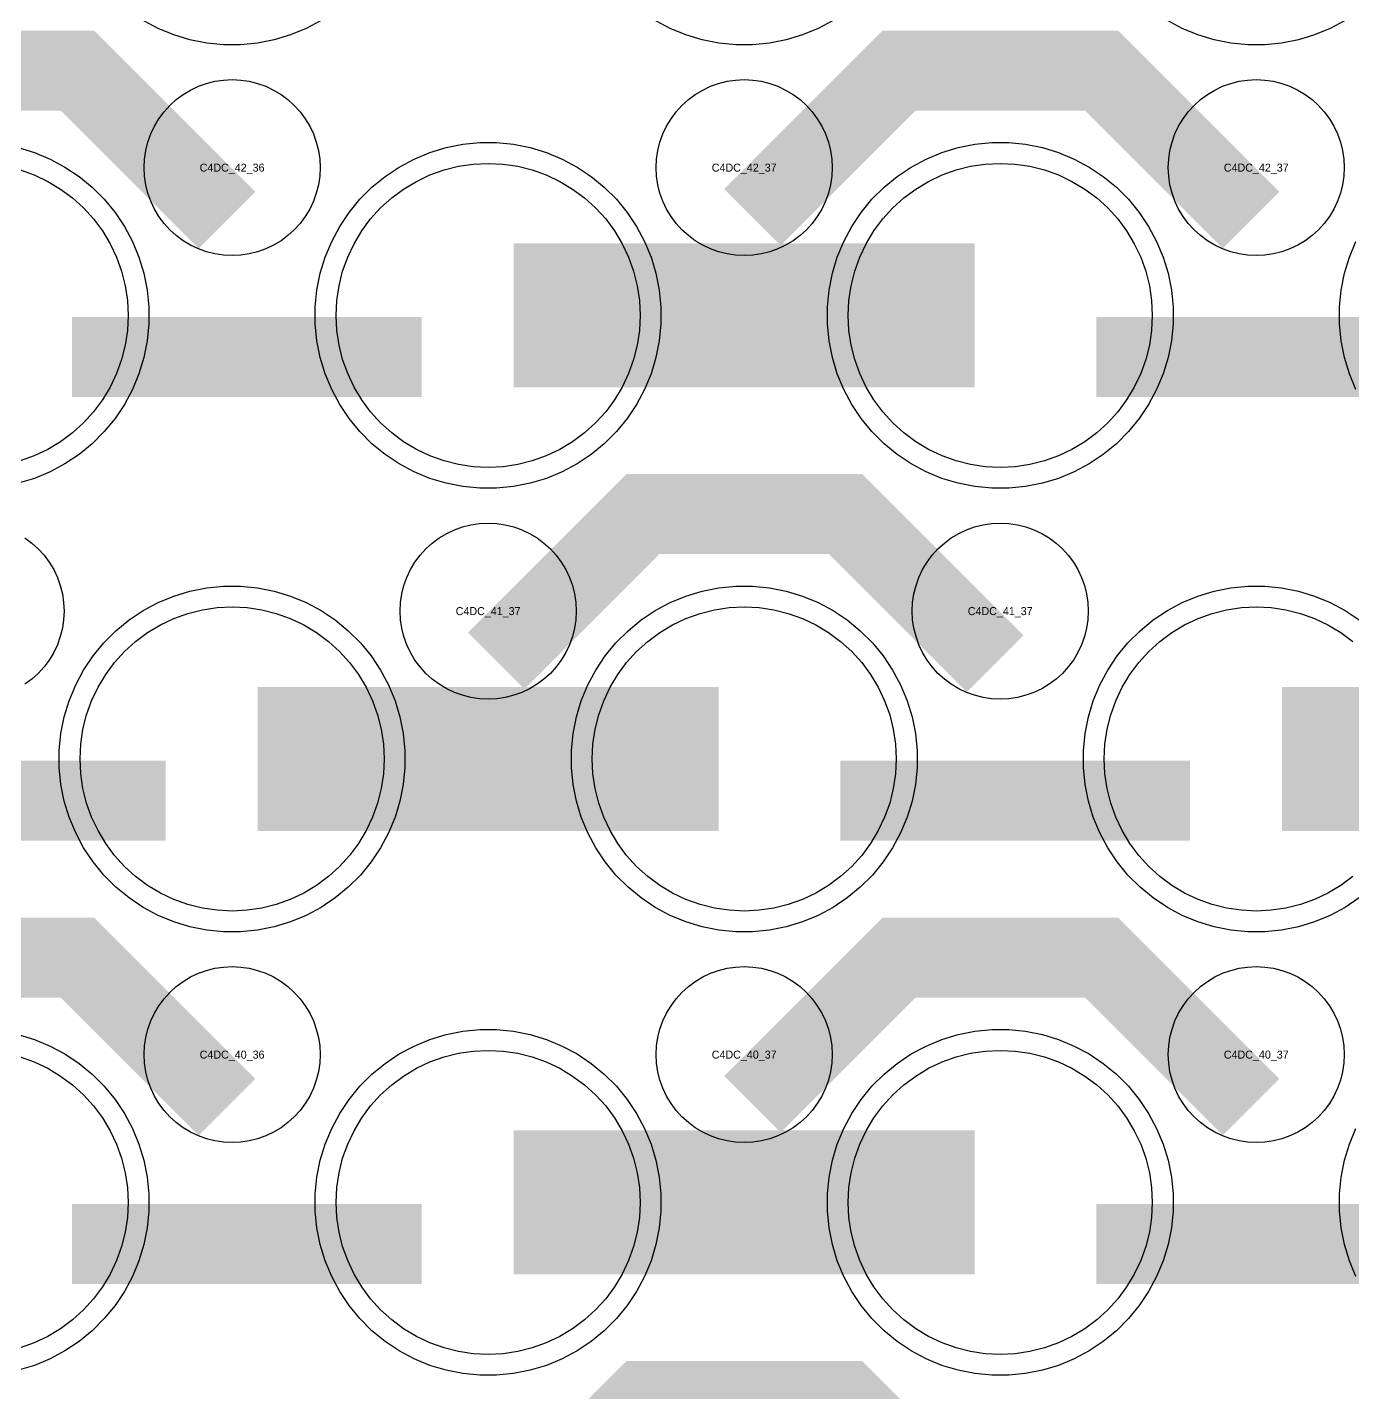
# Model space of a CAD drawing. Extents: x -11880 to 11880, y -14992 to 14992.
# Drawn here: x -304 to 110.1, y -9356.4 to -8929.8 of the extents above; entities that cross this region are included whole.
import ezdxf
from ezdxf.enums import TextEntityAlignment as Align

# ---------------------------------------------------------------- set-up
doc = ezdxf.new("R2010")
doc.units = 0
doc.header["$MEASUREMENT"] = 0
for name, color, linetype in [('GDS_775_DT_237', 138, 'CONTINUOUS'), ('RDL1_FS', 34, 'CONTINUOUS'), ('RDL_BS', 160, 'CONTINUOUS')]:
    doc.layers.add(name, color=color, linetype=linetype)

msp = doc.modelspace()

# ---------------------------------------------------------------- linework, layer by layer
at = {"layer": 'RDL1_FS', "color": 241, "true_color": 0xf7abae}
for points in [[(-306.209, -8974.411), (-301.819, -8975.983), (-297.605, -8977.975), (-293.605, -8980.373), (-289.86, -8983.151), (-286.406, -8986.281), (-283.276, -8989.735), (-280.498, -8993.48), (-278.1, -8997.48), (-276.108, -9001.694), (-274.536, -9006.084), (-273.404, -9010.607), (-272.72, -9015.218), (-272.491, -9019.875), (-272.72, -9024.532), (-273.404, -9029.143), (-274.536, -9033.666), (-276.108, -9038.056), (-278.1, -9042.27), (-280.498, -9046.27), (-283.276, -9050.015), (-286.406, -9053.469), (-289.86, -9056.599), (-293.605, -9059.377), (-297.605, -9061.775), (-301.819, -9063.767), (-306.209, -9065.339)], [(110.14, -9195.159), (106.395, -9197.937), (102.395, -9200.335), (98.181, -9202.327), (93.791, -9203.899), (89.268, -9205.031), (84.657, -9205.715), (80, -9205.944), (75.343, -9205.715), (70.732, -9205.031), (66.209, -9203.899), (61.819, -9202.327), (57.605, -9200.335), (53.605, -9197.937), (49.86, -9195.159), (46.406, -9192.029), (43.276, -9188.575), (40.498, -9184.83), (38.1, -9180.83), (36.108, -9176.616), (34.536, -9172.226), (33.404, -9167.703), (32.72, -9163.092), (32.491, -9158.435), (32.72, -9153.778), (33.404, -9149.167), (34.536, -9144.644), (36.108, -9140.254), (38.1, -9136.04), (40.498, -9132.04), (43.276, -9128.295), (46.406, -9124.841), (49.86, -9121.711), (53.605, -9118.933), (57.605, -9116.535), (61.819, -9114.543), (66.209, -9112.971), (70.732, -9111.839), (75.343, -9111.155), (80, -9110.926), (84.657, -9111.155), (89.268, -9111.839), (93.791, -9112.971), (98.181, -9114.543), (102.395, -9116.535), (106.395, -9118.933), (110.14, -9121.711)]]:
    msp.add_lwpolyline(points, dxfattribs=at)
for points in [[(-160, -9067.384), (-164.657, -9067.155), (-169.268, -9066.471), (-173.791, -9065.339), (-178.181, -9063.767), (-182.395, -9061.775), (-186.395, -9059.377), (-190.14, -9056.599), (-193.594, -9053.469), (-196.724, -9050.015), (-199.502, -9046.27), (-201.9, -9042.27), (-203.892, -9038.056), (-205.464, -9033.666), (-206.596, -9029.143), (-207.28, -9024.532), (-207.509, -9019.875), (-207.28, -9015.218), (-206.596, -9010.607), (-205.464, -9006.084), (-203.892, -9001.694), (-201.9, -8997.48), (-199.502, -8993.48), (-196.724, -8989.735), (-193.594, -8986.281), (-190.14, -8983.151), (-186.395, -8980.373), (-182.395, -8977.975), (-178.181, -8975.983), (-173.791, -8974.411), (-169.268, -8973.279), (-164.657, -8972.595), (-160, -8972.366), (-155.343, -8972.595), (-150.732, -8973.279), (-146.209, -8974.411), (-141.819, -8975.983), (-137.605, -8977.975), (-133.605, -8980.373), (-129.86, -8983.151), (-126.406, -8986.281), (-123.276, -8989.735), (-120.498, -8993.48), (-118.1, -8997.48), (-116.108, -9001.694), (-114.536, -9006.084), (-113.404, -9010.607), (-112.72, -9015.218), (-112.491, -9019.875), (-112.72, -9024.532), (-113.404, -9029.143), (-114.536, -9033.666), (-116.108, -9038.056), (-118.1, -9042.27), (-120.498, -9046.27), (-123.276, -9050.015), (-126.406, -9053.469), (-129.86, -9056.599), (-133.605, -9059.377), (-137.605, -9061.775), (-141.819, -9063.767), (-146.209, -9065.339), (-150.732, -9066.471), (-155.343, -9067.155)], [(0, -9067.384), (-4.657, -9067.155), (-9.268, -9066.471), (-13.791, -9065.339), (-18.181, -9063.767), (-22.395, -9061.775), (-26.395, -9059.377), (-30.14, -9056.599), (-33.594, -9053.469), (-36.724, -9050.015), (-39.502, -9046.27), (-41.9, -9042.27), (-43.892, -9038.056), (-45.464, -9033.666), (-46.596, -9029.143), (-47.28, -9024.532), (-47.509, -9019.875), (-47.28, -9015.218), (-46.596, -9010.607), (-45.464, -9006.084), (-43.892, -9001.694), (-41.9, -8997.48), (-39.502, -8993.48), (-36.724, -8989.735), (-33.594, -8986.281), (-30.14, -8983.151), (-26.395, -8980.373), (-22.395, -8977.975), (-18.181, -8975.983), (-13.791, -8974.411), (-9.268, -8973.279), (-4.657, -8972.595), (0, -8972.366), (4.657, -8972.595), (9.268, -8973.279), (13.791, -8974.411), (18.181, -8975.983), (22.395, -8977.975), (26.395, -8980.373), (30.14, -8983.151), (33.594, -8986.281), (36.724, -8989.735), (39.502, -8993.48), (41.9, -8997.48), (43.892, -9001.694), (45.464, -9006.084), (46.596, -9010.607), (47.28, -9015.218), (47.509, -9019.875), (47.28, -9024.532), (46.596, -9029.143), (45.464, -9033.666), (43.892, -9038.056), (41.9, -9042.27), (39.502, -9046.27), (36.724, -9050.015), (33.594, -9053.469), (30.14, -9056.599), (26.395, -9059.377), (22.395, -9061.775), (18.181, -9063.767), (13.791, -9065.339), (9.268, -9066.471), (4.657, -9067.155)], [(-240, -9205.944), (-244.657, -9205.715), (-249.268, -9205.031), (-253.791, -9203.899), (-258.181, -9202.327), (-262.395, -9200.335), (-266.395, -9197.937), (-270.14, -9195.159), (-273.594, -9192.029), (-276.724, -9188.575), (-279.502, -9184.83), (-281.9, -9180.83), (-283.892, -9176.616), (-285.464, -9172.226), (-286.596, -9167.703), (-287.28, -9163.092), (-287.509, -9158.435), (-287.28, -9153.778), (-286.596, -9149.167), (-285.464, -9144.644), (-283.892, -9140.254), (-281.9, -9136.04), (-279.502, -9132.04), (-276.724, -9128.295), (-273.594, -9124.841), (-270.14, -9121.711), (-266.395, -9118.933), (-262.395, -9116.535), (-258.181, -9114.543), (-253.791, -9112.971), (-249.268, -9111.839), (-244.657, -9111.155), (-240, -9110.926), (-235.343, -9111.155), (-230.732, -9111.839), (-226.209, -9112.971), (-221.819, -9114.543), (-217.605, -9116.535), (-213.605, -9118.933), (-209.86, -9121.711), (-206.406, -9124.841), (-203.276, -9128.295), (-200.498, -9132.04), (-198.1, -9136.04), (-196.108, -9140.254), (-194.536, -9144.644), (-193.404, -9149.167), (-192.72, -9153.778), (-192.491, -9158.435), (-192.72, -9163.092), (-193.404, -9167.703), (-194.536, -9172.226), (-196.108, -9176.616), (-198.1, -9180.83), (-200.498, -9184.83), (-203.276, -9188.575), (-206.406, -9192.029), (-209.86, -9195.159), (-213.605, -9197.937), (-217.605, -9200.335), (-221.819, -9202.327), (-226.209, -9203.899), (-230.732, -9205.031), (-235.343, -9205.715)], [(-80, -9205.944), (-84.657, -9205.715), (-89.268, -9205.031), (-93.791, -9203.899), (-98.181, -9202.327), (-102.395, -9200.335), (-106.395, -9197.937), (-110.14, -9195.159), (-113.594, -9192.029), (-116.724, -9188.575), (-119.502, -9184.83), (-121.9, -9180.83), (-123.892, -9176.616), (-125.464, -9172.226), (-126.596, -9167.703), (-127.28, -9163.092), (-127.509, -9158.435), (-127.28, -9153.778), (-126.596, -9149.167), (-125.464, -9144.644), (-123.892, -9140.254), (-121.9, -9136.04), (-119.502, -9132.04), (-116.724, -9128.295), (-113.594, -9124.841), (-110.14, -9121.711), (-106.395, -9118.933), (-102.395, -9116.535), (-98.181, -9114.543), (-93.791, -9112.971), (-89.268, -9111.839), (-84.657, -9111.155), (-80, -9110.926), (-75.343, -9111.155), (-70.732, -9111.839), (-66.209, -9112.971), (-61.819, -9114.543), (-57.605, -9116.535), (-53.605, -9118.933), (-49.86, -9121.711), (-46.406, -9124.841), (-43.276, -9128.295), (-40.498, -9132.04), (-38.1, -9136.04), (-36.108, -9140.254), (-34.536, -9144.644), (-33.404, -9149.167), (-32.72, -9153.778), (-32.491, -9158.435), (-32.72, -9163.092), (-33.404, -9167.703), (-34.536, -9172.226), (-36.108, -9176.616), (-38.1, -9180.83), (-40.498, -9184.83), (-43.276, -9188.575), (-46.406, -9192.029), (-49.86, -9195.159), (-53.605, -9197.937), (-57.605, -9200.335), (-61.819, -9202.327), (-66.209, -9203.899), (-70.732, -9205.031), (-75.343, -9205.715)]]:
    msp.add_lwpolyline(points, close=True, dxfattribs=at)
for points in [[(-151.998, -9019.875, 45, 45, 0), (-79.998, -9019.875, 45, 45, 0)], [(-79.998, -9019.875, 45, 45, 0), (-7.998, -9019.875, 45, 45, 0)], [(-231.998, -9158.435, 45, 45, 0), (-159.998, -9158.435, 45, 45, 0)], [(-159.998, -9158.435, 45, 45, 0), (-87.998, -9158.435, 45, 45, 0)], [(88.002, -9158.435, 45, 45, 0), (160.002, -9158.435, 45, 45, 0)]]:
    msp.add_lwpolyline(points, format="xyseb", dxfattribs=at)
at = {"layer": 'RDL1_FS'}
msp.add_lwpolyline([(-306.209, -9251.536), (-301.819, -9253.108), (-297.605, -9255.1), (-293.605, -9257.498), (-289.86, -9260.276), (-286.406, -9263.406), (-283.276, -9266.86), (-280.498, -9270.605), (-278.1, -9274.605), (-276.108, -9278.819), (-274.536, -9283.209), (-273.404, -9287.732), (-272.72, -9292.343), (-272.491, -9297), (-272.72, -9301.657), (-273.404, -9306.268), (-274.536, -9310.791), (-276.108, -9315.181), (-278.1, -9319.395), (-280.498, -9323.395), (-283.276, -9327.14), (-286.406, -9330.594), (-289.86, -9333.724), (-293.605, -9336.502), (-297.605, -9338.9), (-301.819, -9340.892), (-306.209, -9342.464)], dxfattribs=at)
for points in [[(-160, -9344.509), (-164.657, -9344.28), (-169.268, -9343.596), (-173.791, -9342.464), (-178.181, -9340.892), (-182.395, -9338.9), (-186.395, -9336.502), (-190.14, -9333.724), (-193.594, -9330.594), (-196.724, -9327.14), (-199.502, -9323.395), (-201.9, -9319.395), (-203.892, -9315.181), (-205.464, -9310.791), (-206.596, -9306.268), (-207.28, -9301.657), (-207.509, -9297), (-207.28, -9292.343), (-206.596, -9287.732), (-205.464, -9283.209), (-203.892, -9278.819), (-201.9, -9274.605), (-199.502, -9270.605), (-196.724, -9266.86), (-193.594, -9263.406), (-190.14, -9260.276), (-186.395, -9257.498), (-182.395, -9255.1), (-178.181, -9253.108), (-173.791, -9251.536), (-169.268, -9250.404), (-164.657, -9249.72), (-160, -9249.491), (-155.343, -9249.72), (-150.732, -9250.404), (-146.209, -9251.536), (-141.819, -9253.108), (-137.605, -9255.1), (-133.605, -9257.498), (-129.86, -9260.276), (-126.406, -9263.406), (-123.276, -9266.86), (-120.498, -9270.605), (-118.1, -9274.605), (-116.108, -9278.819), (-114.536, -9283.209), (-113.404, -9287.732), (-112.72, -9292.343), (-112.491, -9297), (-112.72, -9301.657), (-113.404, -9306.268), (-114.536, -9310.791), (-116.108, -9315.181), (-118.1, -9319.395), (-120.498, -9323.395), (-123.276, -9327.14), (-126.406, -9330.594), (-129.86, -9333.724), (-133.605, -9336.502), (-137.605, -9338.9), (-141.819, -9340.892), (-146.209, -9342.464), (-150.732, -9343.596), (-155.343, -9344.28)], [(0, -9344.509), (-4.657, -9344.28), (-9.268, -9343.596), (-13.791, -9342.464), (-18.181, -9340.892), (-22.395, -9338.9), (-26.395, -9336.502), (-30.14, -9333.724), (-33.594, -9330.594), (-36.724, -9327.14), (-39.502, -9323.395), (-41.9, -9319.395), (-43.892, -9315.181), (-45.464, -9310.791), (-46.596, -9306.268), (-47.28, -9301.657), (-47.509, -9297), (-47.28, -9292.343), (-46.596, -9287.732), (-45.464, -9283.209), (-43.892, -9278.819), (-41.9, -9274.605), (-39.502, -9270.605), (-36.724, -9266.86), (-33.594, -9263.406), (-30.14, -9260.276), (-26.395, -9257.498), (-22.395, -9255.1), (-18.181, -9253.108), (-13.791, -9251.536), (-9.268, -9250.404), (-4.657, -9249.72), (0, -9249.491), (4.657, -9249.72), (9.268, -9250.404), (13.791, -9251.536), (18.181, -9253.108), (22.395, -9255.1), (26.395, -9257.498), (30.14, -9260.276), (33.594, -9263.406), (36.724, -9266.86), (39.502, -9270.605), (41.9, -9274.605), (43.892, -9278.819), (45.464, -9283.209), (46.596, -9287.732), (47.28, -9292.343), (47.509, -9297), (47.28, -9301.657), (46.596, -9306.268), (45.464, -9310.791), (43.892, -9315.181), (41.9, -9319.395), (39.502, -9323.395), (36.724, -9327.14), (33.594, -9330.594), (30.14, -9333.724), (26.395, -9336.502), (22.395, -9338.9), (18.181, -9340.892), (13.791, -9342.464), (9.268, -9343.596), (4.657, -9344.28)]]:
    msp.add_lwpolyline(points, close=True, dxfattribs=at)
for points in [[(-151.998, -9297, 45, 45, 0), (-79.998, -9297, 45, 45, 0)], [(-79.998, -9297, 45, 45, 0), (-7.998, -9297, 45, 45, 0)]]:
    msp.add_lwpolyline(points, format="xyseb", dxfattribs=at)
at = {"layer": 'RDL_BS'}
for points in [[(-212.223, -8927.693), (-216.885, -8930.185), (-221.795, -8932.216), (-226.835, -8933.747), (-232.062, -8934.793), (-237.356, -8935.31), (-242.644, -8935.31), (-247.938, -8934.793), (-253.165, -8933.747), (-258.205, -8932.216), (-263.115, -8930.185), (-267.777, -8927.693)], [(-52.223, -8927.693), (-56.885, -8930.185), (-61.795, -8932.216), (-66.835, -8933.747), (-72.062, -8934.793), (-77.356, -8935.31), (-82.644, -8935.31), (-87.938, -8934.793), (-93.165, -8933.747), (-98.205, -8932.216), (-103.115, -8930.185), (-107.777, -8927.693)], [(107.777, -8927.693), (103.115, -8930.185), (98.205, -8932.216), (93.165, -8933.747), (87.938, -8934.793), (82.644, -8935.31), (77.356, -8935.31), (72.062, -8934.793), (66.835, -8933.747), (61.795, -8932.216), (56.885, -8930.185), (52.223, -8927.693)], [(-304.72, -9089.39), (-302.557, -9090.993), (-300.558, -9092.805), (-298.746, -9094.804), (-297.143, -9096.967), (-295.75, -9099.291), (-294.598, -9101.728), (-293.691, -9104.263), (-293.034, -9106.882), (-292.638, -9109.554), (-292.506, -9112.247), (-292.638, -9114.94), (-293.034, -9117.612), (-293.691, -9120.231), (-294.598, -9122.766), (-295.75, -9125.203), (-297.143, -9127.527), (-298.746, -9129.69), (-300.558, -9131.689), (-302.557, -9133.501), (-304.72, -9135.104)], [(-306.835, -9244.563), (-301.795, -9246.094), (-296.885, -9248.125), (-292.223, -9250.617), (-287.809, -9253.564), (-283.708, -9256.926), (-279.926, -9260.708), (-276.564, -9264.809), (-273.617, -9269.223), (-271.125, -9273.885), (-269.094, -9278.795), (-267.563, -9283.835), (-266.517, -9289.062), (-266, -9294.356), (-266, -9299.644), (-266.517, -9304.938), (-267.563, -9310.165), (-269.094, -9315.205), (-271.125, -9320.115), (-273.617, -9324.777), (-276.564, -9329.191), (-279.926, -9333.292), (-283.708, -9337.074), (-287.809, -9340.436), (-292.223, -9343.383), (-296.885, -9345.875), (-301.795, -9347.906), (-306.835, -9349.437)], [(111.125, -9320.115), (109.094, -9315.205), (107.563, -9310.165), (106.517, -9304.938), (106, -9299.644), (106, -9294.356), (106.517, -9289.062), (107.563, -9283.835), (109.094, -9278.795), (111.125, -9273.885)]]:
    msp.add_lwpolyline(points, dxfattribs=at)
for points in [[(-241.599, -8990.088, 25, 25, 0), (-288.313, -8943.374, 25, 25, 0), (-318.071, -8943.374, 25, 25, 0)], [(-77.438, -8989.189, 25, 25, 0), (-31.623, -8943.374, 25, 25, 0), (1.93, -8943.374, 25, 25, 0)], [(78.401, -8990.088, 25, 25, 0), (31.687, -8943.374, 25, 25, 0), (1.929, -8943.374, 25, 25, 0)], [(-157.438, -9127.749, 25, 25, 0), (-111.623, -9081.934, 25, 25, 0), (-78.07, -9081.934, 25, 25, 0)], [(-1.599, -9128.648, 25, 25, 0), (-48.313, -9081.934, 25, 25, 0), (-78.071, -9081.934, 25, 25, 0)], [(-241.599, -9267.213, 25, 25, 0), (-288.313, -9220.499, 25, 25, 0), (-318.071, -9220.499, 25, 25, 0)], [(-77.438, -9266.314, 25, 25, 0), (-31.623, -9220.499, 25, 25, 0), (1.93, -9220.499, 25, 25, 0)], [(78.401, -9267.213, 25, 25, 0), (31.687, -9220.499, 25, 25, 0), (1.929, -9220.499, 25, 25, 0)], [(-289.984, -9310.013, 25, 25, 0), (-180.719, -9310.013, 25, 25, 0)], [(30.016, -9310.013, 25, 25, 0), (139.281, -9310.013, 25, 25, 0)], [(-157.438, -9404.879, 25, 25, 0), (-111.623, -9359.064, 25, 25, 0), (-78.07, -9359.064, 25, 25, 0)], [(-1.599, -9405.778, 25, 25, 0), (-48.313, -9359.064, 25, 25, 0), (-78.071, -9359.064, 25, 25, 0)]]:
    msp.add_lwpolyline(points, format="xyseb", dxfattribs=at)
for points in [[(-240, -9001.181), (-242.693, -9001.049), (-245.365, -9000.653), (-247.984, -8999.996), (-250.519, -8999.089), (-252.956, -8997.937), (-255.28, -8996.544), (-257.443, -8994.941), (-259.442, -8993.129), (-261.254, -8991.13), (-262.857, -8988.967), (-264.25, -8986.643), (-265.402, -8984.206), (-266.309, -8981.671), (-266.966, -8979.052), (-267.362, -8976.38), (-267.494, -8973.687), (-267.362, -8970.994), (-266.966, -8968.322), (-266.309, -8965.703), (-265.402, -8963.168), (-264.25, -8960.731), (-262.857, -8958.407), (-261.254, -8956.244), (-259.442, -8954.245), (-257.443, -8952.433), (-255.28, -8950.83), (-252.956, -8949.437), (-250.519, -8948.285), (-247.984, -8947.378), (-245.365, -8946.721), (-242.693, -8946.325), (-240, -8946.193), (-237.307, -8946.325), (-234.635, -8946.721), (-232.016, -8947.378), (-229.481, -8948.285), (-227.044, -8949.437), (-224.72, -8950.83), (-222.557, -8952.433), (-220.558, -8954.245), (-218.746, -8956.244), (-217.143, -8958.407), (-215.75, -8960.731), (-214.598, -8963.168), (-213.691, -8965.703), (-213.034, -8968.322), (-212.638, -8970.994), (-212.506, -8973.687), (-212.638, -8976.38), (-213.034, -8979.052), (-213.691, -8981.671), (-214.598, -8984.206), (-215.75, -8986.643), (-217.143, -8988.967), (-218.746, -8991.13), (-220.558, -8993.129), (-222.557, -8994.941), (-224.72, -8996.544), (-227.044, -8997.937), (-229.481, -8999.089), (-232.016, -8999.996), (-234.635, -9000.653), (-237.307, -9001.049)], [(-80, -9001.181), (-82.693, -9001.049), (-85.365, -9000.653), (-87.984, -8999.996), (-90.519, -8999.089), (-92.956, -8997.937), (-95.28, -8996.544), (-97.443, -8994.941), (-99.442, -8993.129), (-101.254, -8991.13), (-102.857, -8988.967), (-104.25, -8986.643), (-105.402, -8984.206), (-106.309, -8981.671), (-106.966, -8979.052), (-107.362, -8976.38), (-107.494, -8973.687), (-107.362, -8970.994), (-106.966, -8968.322), (-106.309, -8965.703), (-105.402, -8963.168), (-104.25, -8960.731), (-102.857, -8958.407), (-101.254, -8956.244), (-99.442, -8954.245), (-97.443, -8952.433), (-95.28, -8950.83), (-92.956, -8949.437), (-90.519, -8948.285), (-87.984, -8947.378), (-85.365, -8946.721), (-82.693, -8946.325), (-80, -8946.193), (-77.307, -8946.325), (-74.635, -8946.721), (-72.016, -8947.378), (-69.481, -8948.285), (-67.044, -8949.437), (-64.72, -8950.83), (-62.557, -8952.433), (-60.558, -8954.245), (-58.746, -8956.244), (-57.143, -8958.407), (-55.75, -8960.731), (-54.598, -8963.168), (-53.691, -8965.703), (-53.034, -8968.322), (-52.638, -8970.994), (-52.506, -8973.687), (-52.638, -8976.38), (-53.034, -8979.052), (-53.691, -8981.671), (-54.598, -8984.206), (-55.75, -8986.643), (-57.143, -8988.967), (-58.746, -8991.13), (-60.558, -8993.129), (-62.557, -8994.941), (-64.72, -8996.544), (-67.044, -8997.937), (-69.481, -8999.089), (-72.016, -8999.996), (-74.635, -9000.653), (-77.307, -9001.049)], [(80, -9001.181), (77.307, -9001.049), (74.635, -9000.653), (72.016, -8999.996), (69.481, -8999.089), (67.044, -8997.937), (64.72, -8996.544), (62.557, -8994.941), (60.558, -8993.129), (58.746, -8991.13), (57.143, -8988.967), (55.75, -8986.643), (54.598, -8984.206), (53.691, -8981.671), (53.034, -8979.052), (52.638, -8976.38), (52.506, -8973.687), (52.638, -8970.994), (53.034, -8968.322), (53.691, -8965.703), (54.598, -8963.168), (55.75, -8960.731), (57.143, -8958.407), (58.746, -8956.244), (60.558, -8954.245), (62.557, -8952.433), (64.72, -8950.83), (67.044, -8949.437), (69.481, -8948.285), (72.016, -8947.378), (74.635, -8946.721), (77.307, -8946.325), (80, -8946.193), (82.693, -8946.325), (85.365, -8946.721), (87.984, -8947.378), (90.519, -8948.285), (92.956, -8949.437), (95.28, -8950.83), (97.443, -8952.433), (99.442, -8954.245), (101.254, -8956.244), (102.857, -8958.407), (104.25, -8960.731), (105.402, -8963.168), (106.309, -8965.703), (106.966, -8968.322), (107.362, -8970.994), (107.494, -8973.687), (107.362, -8976.38), (106.966, -8979.052), (106.309, -8981.671), (105.402, -8984.206), (104.25, -8986.643), (102.857, -8988.967), (101.254, -8991.13), (99.442, -8993.129), (97.443, -8994.941), (95.28, -8996.544), (92.956, -8997.937), (90.519, -8999.089), (87.984, -8999.996), (85.365, -9000.653), (82.693, -9001.049)], [(-160, -9139.741), (-162.693, -9139.609), (-165.365, -9139.213), (-167.984, -9138.556), (-170.519, -9137.649), (-172.956, -9136.497), (-175.28, -9135.104), (-177.443, -9133.501), (-179.442, -9131.689), (-181.254, -9129.69), (-182.857, -9127.527), (-184.25, -9125.203), (-185.402, -9122.766), (-186.309, -9120.231), (-186.966, -9117.612), (-187.362, -9114.94), (-187.494, -9112.247), (-187.362, -9109.554), (-186.966, -9106.882), (-186.309, -9104.263), (-185.402, -9101.728), (-184.25, -9099.291), (-182.857, -9096.967), (-181.254, -9094.804), (-179.442, -9092.805), (-177.443, -9090.993), (-175.28, -9089.39), (-172.956, -9087.997), (-170.519, -9086.845), (-167.984, -9085.938), (-165.365, -9085.281), (-162.693, -9084.885), (-160, -9084.753), (-157.307, -9084.885), (-154.635, -9085.281), (-152.016, -9085.938), (-149.481, -9086.845), (-147.044, -9087.997), (-144.72, -9089.39), (-142.557, -9090.993), (-140.558, -9092.805), (-138.746, -9094.804), (-137.143, -9096.967), (-135.75, -9099.291), (-134.598, -9101.728), (-133.691, -9104.263), (-133.034, -9106.882), (-132.638, -9109.554), (-132.506, -9112.247), (-132.638, -9114.94), (-133.034, -9117.612), (-133.691, -9120.231), (-134.598, -9122.766), (-135.75, -9125.203), (-137.143, -9127.527), (-138.746, -9129.69), (-140.558, -9131.689), (-142.557, -9133.501), (-144.72, -9135.104), (-147.044, -9136.497), (-149.481, -9137.649), (-152.016, -9138.556), (-154.635, -9139.213), (-157.307, -9139.609)], [(0, -9139.741), (-2.693, -9139.609), (-5.365, -9139.213), (-7.984, -9138.556), (-10.519, -9137.649), (-12.956, -9136.497), (-15.28, -9135.104), (-17.443, -9133.501), (-19.442, -9131.689), (-21.254, -9129.69), (-22.857, -9127.527), (-24.25, -9125.203), (-25.402, -9122.766), (-26.309, -9120.231), (-26.966, -9117.612), (-27.362, -9114.94), (-27.494, -9112.247), (-27.362, -9109.554), (-26.966, -9106.882), (-26.309, -9104.263), (-25.402, -9101.728), (-24.25, -9099.291), (-22.857, -9096.967), (-21.254, -9094.804), (-19.442, -9092.805), (-17.443, -9090.993), (-15.28, -9089.39), (-12.956, -9087.997), (-10.519, -9086.845), (-7.984, -9085.938), (-5.365, -9085.281), (-2.693, -9084.885), (0, -9084.753), (2.693, -9084.885), (5.365, -9085.281), (7.984, -9085.938), (10.519, -9086.845), (12.956, -9087.997), (15.28, -9089.39), (17.443, -9090.993), (19.442, -9092.805), (21.254, -9094.804), (22.857, -9096.967), (24.25, -9099.291), (25.402, -9101.728), (26.309, -9104.263), (26.966, -9106.882), (27.362, -9109.554), (27.494, -9112.247), (27.362, -9114.94), (26.966, -9117.612), (26.309, -9120.231), (25.402, -9122.766), (24.25, -9125.203), (22.857, -9127.527), (21.254, -9129.69), (19.442, -9131.689), (17.443, -9133.501), (15.28, -9135.104), (12.956, -9136.497), (10.519, -9137.649), (7.984, -9138.556), (5.365, -9139.213), (2.693, -9139.609)], [(-240, -9278.306), (-242.693, -9278.174), (-245.365, -9277.778), (-247.984, -9277.121), (-250.519, -9276.214), (-252.956, -9275.062), (-255.28, -9273.669), (-257.443, -9272.066), (-259.442, -9270.254), (-261.254, -9268.255), (-262.857, -9266.092), (-264.25, -9263.768), (-265.402, -9261.331), (-266.309, -9258.796), (-266.966, -9256.177), (-267.362, -9253.505), (-267.494, -9250.812), (-267.362, -9248.119), (-266.966, -9245.447), (-266.309, -9242.828), (-265.402, -9240.293), (-264.25, -9237.856), (-262.857, -9235.532), (-261.254, -9233.369), (-259.442, -9231.37), (-257.443, -9229.558), (-255.28, -9227.955), (-252.956, -9226.562), (-250.519, -9225.41), (-247.984, -9224.503), (-245.365, -9223.846), (-242.693, -9223.45), (-240, -9223.318), (-237.307, -9223.45), (-234.635, -9223.846), (-232.016, -9224.503), (-229.481, -9225.41), (-227.044, -9226.562), (-224.72, -9227.955), (-222.557, -9229.558), (-220.558, -9231.37), (-218.746, -9233.369), (-217.143, -9235.532), (-215.75, -9237.856), (-214.598, -9240.293), (-213.691, -9242.828), (-213.034, -9245.447), (-212.638, -9248.119), (-212.506, -9250.812), (-212.638, -9253.505), (-213.034, -9256.177), (-213.691, -9258.796), (-214.598, -9261.331), (-215.75, -9263.768), (-217.143, -9266.092), (-218.746, -9268.255), (-220.558, -9270.254), (-222.557, -9272.066), (-224.72, -9273.669), (-227.044, -9275.062), (-229.481, -9276.214), (-232.016, -9277.121), (-234.635, -9277.778), (-237.307, -9278.174)], [(-80, -9278.306), (-82.693, -9278.174), (-85.365, -9277.778), (-87.984, -9277.121), (-90.519, -9276.214), (-92.956, -9275.062), (-95.28, -9273.669), (-97.443, -9272.066), (-99.442, -9270.254), (-101.254, -9268.255), (-102.857, -9266.092), (-104.25, -9263.768), (-105.402, -9261.331), (-106.309, -9258.796), (-106.966, -9256.177), (-107.362, -9253.505), (-107.494, -9250.812), (-107.362, -9248.119), (-106.966, -9245.447), (-106.309, -9242.828), (-105.402, -9240.293), (-104.25, -9237.856), (-102.857, -9235.532), (-101.254, -9233.369), (-99.442, -9231.37), (-97.443, -9229.558), (-95.28, -9227.955), (-92.956, -9226.562), (-90.519, -9225.41), (-87.984, -9224.503), (-85.365, -9223.846), (-82.693, -9223.45), (-80, -9223.318), (-77.307, -9223.45), (-74.635, -9223.846), (-72.016, -9224.503), (-69.481, -9225.41), (-67.044, -9226.562), (-64.72, -9227.955), (-62.557, -9229.558), (-60.558, -9231.37), (-58.746, -9233.369), (-57.143, -9235.532), (-55.75, -9237.856), (-54.598, -9240.293), (-53.691, -9242.828), (-53.034, -9245.447), (-52.638, -9248.119), (-52.506, -9250.812), (-52.638, -9253.505), (-53.034, -9256.177), (-53.691, -9258.796), (-54.598, -9261.331), (-55.75, -9263.768), (-57.143, -9266.092), (-58.746, -9268.255), (-60.558, -9270.254), (-62.557, -9272.066), (-64.72, -9273.669), (-67.044, -9275.062), (-69.481, -9276.214), (-72.016, -9277.121), (-74.635, -9277.778), (-77.307, -9278.174)], [(80, -9278.306), (77.307, -9278.174), (74.635, -9277.778), (72.016, -9277.121), (69.481, -9276.214), (67.044, -9275.062), (64.72, -9273.669), (62.557, -9272.066), (60.558, -9270.254), (58.746, -9268.255), (57.143, -9266.092), (55.75, -9263.768), (54.598, -9261.331), (53.691, -9258.796), (53.034, -9256.177), (52.638, -9253.505), (52.506, -9250.812), (52.638, -9248.119), (53.034, -9245.447), (53.691, -9242.828), (54.598, -9240.293), (55.75, -9237.856), (57.143, -9235.532), (58.746, -9233.369), (60.558, -9231.37), (62.557, -9229.558), (64.72, -9227.955), (67.044, -9226.562), (69.481, -9225.41), (72.016, -9224.503), (74.635, -9223.846), (77.307, -9223.45), (80, -9223.318), (82.693, -9223.45), (85.365, -9223.846), (87.984, -9224.503), (90.519, -9225.41), (92.956, -9226.562), (95.28, -9227.955), (97.443, -9229.558), (99.442, -9231.37), (101.254, -9233.369), (102.857, -9235.532), (104.25, -9237.856), (105.402, -9240.293), (106.309, -9242.828), (106.966, -9245.447), (107.362, -9248.119), (107.494, -9250.812), (107.362, -9253.505), (106.966, -9256.177), (106.309, -9258.796), (105.402, -9261.331), (104.25, -9263.768), (102.857, -9266.092), (101.254, -9268.255), (99.442, -9270.254), (97.443, -9272.066), (95.28, -9273.669), (92.956, -9275.062), (90.519, -9276.214), (87.984, -9277.121), (85.365, -9277.778), (82.693, -9278.174)], [(-162.644, -9351), (-167.938, -9350.483), (-173.165, -9349.437), (-178.205, -9347.906), (-183.115, -9345.875), (-187.777, -9343.383), (-192.191, -9340.436), (-196.292, -9337.074), (-200.074, -9333.292), (-203.436, -9329.191), (-206.383, -9324.777), (-208.875, -9320.115), (-210.906, -9315.205), (-212.437, -9310.165), (-213.483, -9304.938), (-214, -9299.644), (-214, -9294.356), (-213.483, -9289.062), (-212.437, -9283.835), (-210.906, -9278.795), (-208.875, -9273.885), (-206.383, -9269.223), (-203.436, -9264.809), (-200.074, -9260.708), (-196.292, -9256.926), (-192.191, -9253.564), (-187.777, -9250.617), (-183.115, -9248.125), (-178.205, -9246.094), (-173.165, -9244.563), (-167.938, -9243.517), (-162.644, -9243), (-157.356, -9243), (-152.062, -9243.517), (-146.835, -9244.563), (-141.795, -9246.094), (-136.885, -9248.125), (-132.223, -9250.617), (-127.809, -9253.564), (-123.708, -9256.926), (-119.926, -9260.708), (-116.564, -9264.809), (-113.617, -9269.223), (-111.125, -9273.885), (-109.094, -9278.795), (-107.563, -9283.835), (-106.517, -9289.062), (-106, -9294.356), (-106, -9299.644), (-106.517, -9304.938), (-107.563, -9310.165), (-109.094, -9315.205), (-111.125, -9320.115), (-113.617, -9324.777), (-116.564, -9329.191), (-119.926, -9333.292), (-123.708, -9337.074), (-127.809, -9340.436), (-132.223, -9343.383), (-136.885, -9345.875), (-141.795, -9347.906), (-146.835, -9349.437), (-152.062, -9350.483), (-157.356, -9351)], [(-2.644, -9351), (-7.938, -9350.483), (-13.165, -9349.437), (-18.205, -9347.906), (-23.115, -9345.875), (-27.777, -9343.383), (-32.191, -9340.436), (-36.292, -9337.074), (-40.074, -9333.292), (-43.436, -9329.191), (-46.383, -9324.777), (-48.875, -9320.115), (-50.906, -9315.205), (-52.437, -9310.165), (-53.483, -9304.938), (-54, -9299.644), (-54, -9294.356), (-53.483, -9289.062), (-52.437, -9283.835), (-50.906, -9278.795), (-48.875, -9273.885), (-46.383, -9269.223), (-43.436, -9264.809), (-40.074, -9260.708), (-36.292, -9256.926), (-32.191, -9253.564), (-27.777, -9250.617), (-23.115, -9248.125), (-18.205, -9246.094), (-13.165, -9244.563), (-7.938, -9243.517), (-2.644, -9243), (2.644, -9243), (7.938, -9243.517), (13.165, -9244.563), (18.205, -9246.094), (23.115, -9248.125), (27.777, -9250.617), (32.191, -9253.564), (36.292, -9256.926), (40.074, -9260.708), (43.436, -9264.809), (46.383, -9269.223), (48.875, -9273.885), (50.906, -9278.795), (52.437, -9283.835), (53.483, -9289.062), (54, -9294.356), (54, -9299.644), (53.483, -9304.938), (52.437, -9310.165), (50.906, -9315.205), (48.875, -9320.115), (46.383, -9324.777), (43.436, -9329.191), (40.074, -9333.292), (36.292, -9337.074), (32.191, -9340.436), (27.777, -9343.383), (23.115, -9345.875), (18.205, -9347.906), (13.165, -9349.437), (7.938, -9350.483), (2.644, -9351)]]:
    msp.add_lwpolyline(points, close=True, dxfattribs=at)
at = {"layer": 'RDL_BS', "color": 241, "true_color": 0xf7abae}
for points in [[(-162.644, -9073.875), (-167.938, -9073.358), (-173.165, -9072.312), (-178.205, -9070.781), (-183.115, -9068.75), (-187.777, -9066.258), (-192.191, -9063.311), (-196.292, -9059.949), (-200.074, -9056.167), (-203.436, -9052.066), (-206.383, -9047.652), (-208.875, -9042.99), (-210.906, -9038.08), (-212.437, -9033.04), (-213.483, -9027.813), (-214, -9022.519), (-214, -9017.231), (-213.483, -9011.937), (-212.437, -9006.71), (-210.906, -9001.67), (-208.875, -8996.76), (-206.383, -8992.098), (-203.436, -8987.684), (-200.074, -8983.583), (-196.292, -8979.801), (-192.191, -8976.439), (-187.777, -8973.492), (-183.115, -8971), (-178.205, -8968.969), (-173.165, -8967.438), (-167.938, -8966.392), (-162.644, -8965.875), (-157.356, -8965.875), (-152.062, -8966.392), (-146.835, -8967.438), (-141.795, -8968.969), (-136.885, -8971), (-132.223, -8973.492), (-127.809, -8976.439), (-123.708, -8979.801), (-119.926, -8983.583), (-116.564, -8987.684), (-113.617, -8992.098), (-111.125, -8996.76), (-109.094, -9001.67), (-107.563, -9006.71), (-106.517, -9011.937), (-106, -9017.231), (-106, -9022.519), (-106.517, -9027.813), (-107.563, -9033.04), (-109.094, -9038.08), (-111.125, -9042.99), (-113.617, -9047.652), (-116.564, -9052.066), (-119.926, -9056.167), (-123.708, -9059.949), (-127.809, -9063.311), (-132.223, -9066.258), (-136.885, -9068.75), (-141.795, -9070.781), (-146.835, -9072.312), (-152.062, -9073.358), (-157.356, -9073.875)], [(-2.644, -9073.875), (-7.938, -9073.358), (-13.165, -9072.312), (-18.205, -9070.781), (-23.115, -9068.75), (-27.777, -9066.258), (-32.191, -9063.311), (-36.292, -9059.949), (-40.074, -9056.167), (-43.436, -9052.066), (-46.383, -9047.652), (-48.875, -9042.99), (-50.906, -9038.08), (-52.437, -9033.04), (-53.483, -9027.813), (-54, -9022.519), (-54, -9017.231), (-53.483, -9011.937), (-52.437, -9006.71), (-50.906, -9001.67), (-48.875, -8996.76), (-46.383, -8992.098), (-43.436, -8987.684), (-40.074, -8983.583), (-36.292, -8979.801), (-32.191, -8976.439), (-27.777, -8973.492), (-23.115, -8971), (-18.205, -8968.969), (-13.165, -8967.438), (-7.938, -8966.392), (-2.644, -8965.875), (2.644, -8965.875), (7.938, -8966.392), (13.165, -8967.438), (18.205, -8968.969), (23.115, -8971), (27.777, -8973.492), (32.191, -8976.439), (36.292, -8979.801), (40.074, -8983.583), (43.436, -8987.684), (46.383, -8992.098), (48.875, -8996.76), (50.906, -9001.67), (52.437, -9006.71), (53.483, -9011.937), (54, -9017.231), (54, -9022.519), (53.483, -9027.813), (52.437, -9033.04), (50.906, -9038.08), (48.875, -9042.99), (46.383, -9047.652), (43.436, -9052.066), (40.074, -9056.167), (36.292, -9059.949), (32.191, -9063.311), (27.777, -9066.258), (23.115, -9068.75), (18.205, -9070.781), (13.165, -9072.312), (7.938, -9073.358), (2.644, -9073.875)], [(-242.644, -9212.435), (-247.938, -9211.918), (-253.165, -9210.872), (-258.205, -9209.341), (-263.115, -9207.31), (-267.777, -9204.818), (-272.191, -9201.871), (-276.292, -9198.509), (-280.074, -9194.727), (-283.436, -9190.626), (-286.383, -9186.212), (-288.875, -9181.55), (-290.906, -9176.64), (-292.437, -9171.6), (-293.483, -9166.373), (-294, -9161.079), (-294, -9155.791), (-293.483, -9150.497), (-292.437, -9145.27), (-290.906, -9140.23), (-288.875, -9135.32), (-286.383, -9130.658), (-283.436, -9126.244), (-280.074, -9122.143), (-276.292, -9118.361), (-272.191, -9114.999), (-267.777, -9112.052), (-263.115, -9109.56), (-258.205, -9107.529), (-253.165, -9105.998), (-247.938, -9104.952), (-242.644, -9104.435), (-237.356, -9104.435), (-232.062, -9104.952), (-226.835, -9105.998), (-221.795, -9107.529), (-216.885, -9109.56), (-212.223, -9112.052), (-207.809, -9114.999), (-203.708, -9118.361), (-199.926, -9122.143), (-196.564, -9126.244), (-193.617, -9130.658), (-191.125, -9135.32), (-189.094, -9140.23), (-187.563, -9145.27), (-186.517, -9150.497), (-186, -9155.791), (-186, -9161.079), (-186.517, -9166.373), (-187.563, -9171.6), (-189.094, -9176.64), (-191.125, -9181.55), (-193.617, -9186.212), (-196.564, -9190.626), (-199.926, -9194.727), (-203.708, -9198.509), (-207.809, -9201.871), (-212.223, -9204.818), (-216.885, -9207.31), (-221.795, -9209.341), (-226.835, -9210.872), (-232.062, -9211.918), (-237.356, -9212.435)], [(-82.644, -9212.435), (-87.938, -9211.918), (-93.165, -9210.872), (-98.205, -9209.341), (-103.115, -9207.31), (-107.777, -9204.818), (-112.191, -9201.871), (-116.292, -9198.509), (-120.074, -9194.727), (-123.436, -9190.626), (-126.383, -9186.212), (-128.875, -9181.55), (-130.906, -9176.64), (-132.437, -9171.6), (-133.483, -9166.373), (-134, -9161.079), (-134, -9155.791), (-133.483, -9150.497), (-132.437, -9145.27), (-130.906, -9140.23), (-128.875, -9135.32), (-126.383, -9130.658), (-123.436, -9126.244), (-120.074, -9122.143), (-116.292, -9118.361), (-112.191, -9114.999), (-107.777, -9112.052), (-103.115, -9109.56), (-98.205, -9107.529), (-93.165, -9105.998), (-87.938, -9104.952), (-82.644, -9104.435), (-77.356, -9104.435), (-72.062, -9104.952), (-66.835, -9105.998), (-61.795, -9107.529), (-56.885, -9109.56), (-52.223, -9112.052), (-47.809, -9114.999), (-43.708, -9118.361), (-39.926, -9122.143), (-36.564, -9126.244), (-33.617, -9130.658), (-31.125, -9135.32), (-29.094, -9140.23), (-27.563, -9145.27), (-26.517, -9150.497), (-26, -9155.791), (-26, -9161.079), (-26.517, -9166.373), (-27.563, -9171.6), (-29.094, -9176.64), (-31.125, -9181.55), (-33.617, -9186.212), (-36.564, -9190.626), (-39.926, -9194.727), (-43.708, -9198.509), (-47.809, -9201.871), (-52.223, -9204.818), (-56.885, -9207.31), (-61.795, -9209.341), (-66.835, -9210.872), (-72.062, -9211.918), (-77.356, -9212.435)]]:
    msp.add_lwpolyline(points, close=True, dxfattribs=at)
for points in [[(-306.835, -8967.438), (-301.795, -8968.969), (-296.885, -8971), (-292.223, -8973.492), (-287.809, -8976.439), (-283.708, -8979.801), (-279.926, -8983.583), (-276.564, -8987.684), (-273.617, -8992.098), (-271.125, -8996.76), (-269.094, -9001.67), (-267.563, -9006.71), (-266.517, -9011.937), (-266, -9017.231), (-266, -9022.519), (-266.517, -9027.813), (-267.563, -9033.04), (-269.094, -9038.08), (-271.125, -9042.99), (-273.617, -9047.652), (-276.564, -9052.066), (-279.926, -9056.167), (-283.708, -9059.949), (-287.809, -9063.311), (-292.223, -9066.258), (-296.885, -9068.75), (-301.795, -9070.781), (-306.835, -9072.312)], [(111.125, -9042.99), (109.094, -9038.08), (107.563, -9033.04), (106.517, -9027.813), (106, -9022.519), (106, -9017.231), (106.517, -9011.937), (107.563, -9006.71), (109.094, -9001.67), (111.125, -8996.76)], [(112.191, -9201.871), (107.777, -9204.818), (103.115, -9207.31), (98.205, -9209.341), (93.165, -9210.872), (87.938, -9211.918), (82.644, -9212.435), (77.356, -9212.435), (72.062, -9211.918), (66.835, -9210.872), (61.795, -9209.341), (56.885, -9207.31), (52.223, -9204.818), (47.809, -9201.871), (43.708, -9198.509), (39.926, -9194.727), (36.564, -9190.626), (33.617, -9186.212), (31.125, -9181.55), (29.094, -9176.64), (27.563, -9171.6), (26.517, -9166.373), (26, -9161.079), (26, -9155.791), (26.517, -9150.497), (27.563, -9145.27), (29.094, -9140.23), (31.125, -9135.32), (33.617, -9130.658), (36.564, -9126.244), (39.926, -9122.143), (43.708, -9118.361), (47.809, -9114.999), (52.223, -9112.052), (56.885, -9109.56), (61.795, -9107.529), (66.835, -9105.998), (72.062, -9104.952), (77.356, -9104.435), (82.644, -9104.435), (87.938, -9104.952), (93.165, -9105.998), (98.205, -9107.529), (103.115, -9109.56), (107.777, -9112.052), (112.191, -9114.999)]]:
    msp.add_lwpolyline(points, dxfattribs=at)
for points in [[(-289.984, -9032.888, 25, 25, 0), (-180.719, -9032.888, 25, 25, 0)], [(30.016, -9032.888, 25, 25, 0), (139.281, -9032.888, 25, 25, 0)], [(-369.984, -9171.448, 25, 25, 0), (-260.719, -9171.448, 25, 25, 0)], [(-49.984, -9171.448, 25, 25, 0), (59.281, -9171.448, 25, 25, 0)]]:
    msp.add_lwpolyline(points, format="xyseb", dxfattribs=at)

# ---------------------------------------------------------------- texts
at = {"layer": 'GDS_775_DT_237'}
for s, p in [('C4DC_42_36', (-240, -8973.687)), ('C4DC_42_36', (-240, -8973.687)), ('C4DC_42_37', (-80, -8973.687)), ('C4DC_42_37', (-80, -8973.687)), ('C4DC_42_37', (80, -8973.687)), ('C4DC_42_37', (80, -8973.687)), ('C4DC_41_37', (-160, -9112.247)), ('C4DC_41_37', (-160, -9112.247)), ('C4DC_41_37', (0, -9112.247)), ('C4DC_41_37', (0, -9112.247)), ('C4DC_40_36', (-240, -9250.812)), ('C4DC_40_36', (-240, -9250.812)), ('C4DC_40_37', (-80, -9250.812)), ('C4DC_40_37', (-80, -9250.812)), ('C4DC_40_37', (80, -9250.812)), ('C4DC_40_37', (80, -9250.812))]:
    msp.add_text(s, height=2.5, dxfattribs=at).set_placement(p, align=Align.MIDDLE_CENTER)

doc.saveas('drawing.dxf')
